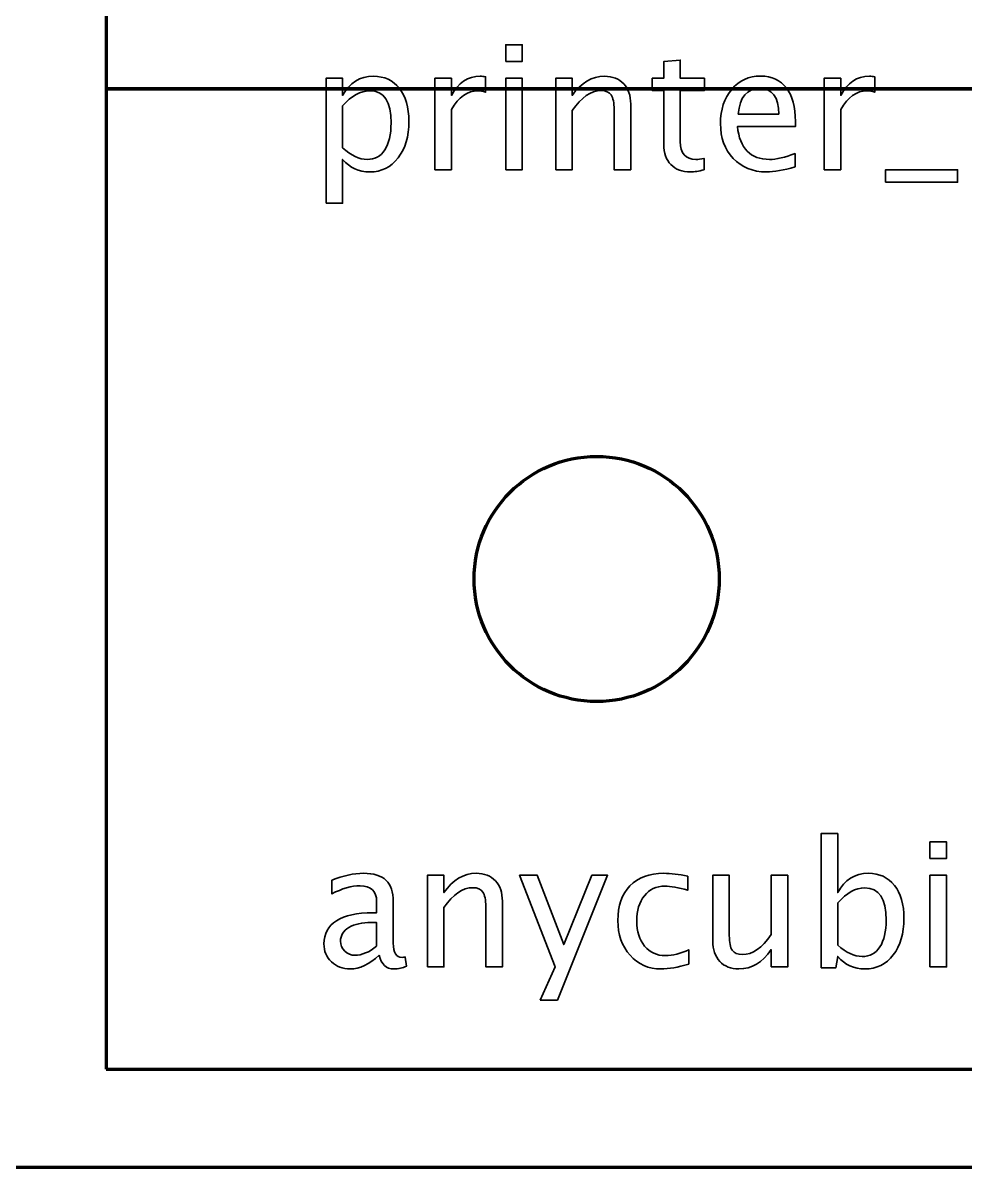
# Model space of a CAD drawing. Header units: centimetres. Extents: x -42 to 42, y -79 to 44.
# Drawn here: x -18.544 to -16.623, y -17.2 to -14.865 of the extents above; entities that cross this region are included whole.
import ezdxf

# ---------------------------------------------------------------- set-up
doc = ezdxf.new("R2010")
doc.units = ezdxf.units.CM
doc.header["$MEASUREMENT"] = 0
doc.layers.add('Layer 1', color=7, linetype='Continuous')

msp = doc.modelspace()

# ---------------------------------------------------------------- linework, layer by layer
at = {"layer": 'Layer 1', "color": 30, "lineweight": 106}
for points in [[(-18.37402, -17.00001), (-14.37402, -17.00001), (-14.37402, -13.00001), (-18.37402, -13.00001), (-18.37402, -17.00001)], [(-18.37402, -15.00001), (-16.37402, -15.00001), (-16.37402, -13.00001), (-18.37402, -13.00001), (-18.37402, -15.00001)], [(-18.37401, -17.00001), (16.62599, -17.00001), (16.62599, -13.00001), (-18.37401, -13.00001), (-18.37401, -17.00001)], [(-18.37402, -17.00001), (-16.37402, -17.00001), (-16.37402, -15.00001), (-18.37402, -15.00001), (-18.37402, -17.00001)]]:
    msp.add_lwpolyline(points, close=True, dxfattribs=at)
at = {"layer": 'Layer 1', "color": 5, "lineweight": 106}
for points in [[(-18.37401, -17), (-14.37401, -17), (-14.37401, -13), (-18.37401, -13), (-18.37401, -17)], [(-18.37401, -15), (-16.37401, -15), (-16.37401, -13), (-18.37401, -13), (-18.37401, -15)], [(-18.374, -17), (16.626, -17), (16.626, -13), (-18.374, -13), (-18.374, -17)], [(-18.37401, -17), (-16.37401, -17), (-16.37401, -15), (-18.37401, -15), (-18.37401, -17)]]:
    msp.add_lwpolyline(points, close=True, dxfattribs=at)
at = {"layer": 'Layer 1', "lineweight": 106}
msp.add_ellipse((-17.37401, -16), major_axis=(0, 0.25), ratio=1, dxfattribs=at)
at = {"layer": 'Layer 1', "color": 30, "lineweight": 106}
msp.add_ellipse((-17.37401, -16), major_axis=(0, 0.25), ratio=1, dxfattribs=at)
at = {"layer": 'Layer 1', "color": 5, "lineweight": 106}
msp.add_ellipse((-17.374, -15.99999), major_axis=(0, 0.25), ratio=1, dxfattribs=at)
at = {"layer": 'Layer 1', "lineweight": 106}
msp.add_open_spline([(-24.83, -16.7), (-24.83, -16.7), (-24.83, -13.3), (-24.83, -13.3), (-24.83, -13.3), (-24.83, -13.02386), (-24.60614, -12.8), (-24.33, -12.8), (-24.33, -12.8), (-24.33, -12.8), (-14.93, -12.8), (-14.93, -12.8), (-14.93, -12.8), (-14.65386, -12.8), (-14.43, -13.02386), (-14.43, -13.3), (-14.43, -13.3), (-14.43, -13.3), (-14.43, -16.7), (-14.43, -16.7), (-14.43, -16.7), (-14.43, -16.97614), (-14.65386, -17.2), (-14.93, -17.2), (-14.93, -17.2), (-14.93, -17.2), (-24.33, -17.2), (-24.33, -17.2), (-24.33, -17.2), (-24.60614, -17.2), (-24.83, -16.97614), (-24.83, -16.7)], degree=3, knots=[0, 0, 0, 0, 0.1111111, 0.1111111, 0.1111111, 0.1111111, 0.2222222, 0.2222222, 0.2222222, 0.2222222, 0.3333333, 0.3333333, 0.3333333, 0.3333333, 0.4444444, 0.4444444, 0.4444444, 0.4444444, 0.5555556, 0.5555556, 0.5555556, 0.5555556, 0.6666667, 0.6666667, 0.6666667, 0.6666667, 0.7777778, 0.7777778, 0.7777778, 0.7777778, 1, 1, 1, 1], dxfattribs=at)
at = {"layer": 'Layer 1', "color": 5, "lineweight": 35}
for points, knots in [([(-17.55955, -14.94391), (-17.55955, -14.94391), (-17.55955, -14.91004), (-17.55955, -14.91004), (-17.55955, -14.91004), (-17.55955, -14.91004), (-17.52569, -14.91004), (-17.52569, -14.91004), (-17.52569, -14.91004), (-17.52569, -14.91004), (-17.52569, -14.94391), (-17.52569, -14.94391), (-17.52569, -14.94391), (-17.52569, -14.94391), (-17.55955, -14.94391), (-17.55955, -14.94391)], [0, 0, 0, 0, 0.2, 0.2, 0.2, 0.2, 0.4, 0.4, 0.4, 0.4, 0.6, 0.6, 0.6, 0.6, 1, 1, 1, 1]), ([(-17.15503, -15.16504), (-17.1655, -15.16792), (-17.17461, -15.16933), (-17.18232, -15.16933), (-17.18232, -15.16933), (-17.1996, -15.16933), (-17.21307, -15.16439), (-17.22271, -15.15452), (-17.22271, -15.15452), (-17.23241, -15.14464), (-17.23723, -15.13094), (-17.23723, -15.11336), (-17.23723, -15.11336), (-17.23723, -15.11336), (-17.23723, -15.00353), (-17.23723, -15.00353), (-17.23723, -15.00353), (-17.23723, -15.00353), (-17.26063, -15.00353), (-17.26063, -15.00353), (-17.26063, -15.00353), (-17.26063, -15.00353), (-17.26063, -14.97813), (-17.26063, -14.97813), (-17.26063, -14.97813), (-17.26063, -14.97813), (-17.23723, -14.97813), (-17.23723, -14.97813), (-17.23723, -14.97813), (-17.23723, -14.97813), (-17.23723, -14.94432), (-17.23723, -14.94432), (-17.23723, -14.94432), (-17.23723, -14.94432), (-17.20337, -14.94108), (-17.20337, -14.94108), (-17.20337, -14.94108), (-17.20337, -14.94108), (-17.20337, -14.97813), (-17.20337, -14.97813), (-17.20337, -14.97813), (-17.20337, -14.97813), (-17.15433, -14.97813), (-17.15433, -14.97813), (-17.15433, -14.97813), (-17.15433, -14.97813), (-17.15433, -15.00353), (-17.15433, -15.00353), (-17.15433, -15.00353), (-17.15433, -15.00353), (-17.20337, -15.00353), (-17.20337, -15.00353), (-17.20337, -15.00353), (-17.20337, -15.00353), (-17.20337, -15.10724), (-17.20337, -15.10724), (-17.20337, -15.10724), (-17.20337, -15.1317), (-17.19272, -15.14393), (-17.1715, -15.14393), (-17.1715, -15.14393), (-17.16697, -15.14393), (-17.1615, -15.14317), (-17.15503, -15.1417), (-17.15503, -15.1417), (-17.15503, -15.1417), (-17.15503, -15.16504), (-17.15503, -15.16504)], [0, 0, 0, 0, 0.0555556, 0.0555556, 0.0555556, 0.0555556, 0.1111111, 0.1111111, 0.1111111, 0.1111111, 0.1666667, 0.1666667, 0.1666667, 0.1666667, 0.2222222, 0.2222222, 0.2222222, 0.2222222, 0.2777778, 0.2777778, 0.2777778, 0.2777778, 0.3333333, 0.3333333, 0.3333333, 0.3333333, 0.3888889, 0.3888889, 0.3888889, 0.3888889, 0.4444444, 0.4444444, 0.4444444, 0.4444444, 0.5, 0.5, 0.5, 0.5, 0.5555556, 0.5555556, 0.5555556, 0.5555556, 0.6111111, 0.6111111, 0.6111111, 0.6111111, 0.6666667, 0.6666667, 0.6666667, 0.6666667, 0.7222222, 0.7222222, 0.7222222, 0.7222222, 0.7777778, 0.7777778, 0.7777778, 0.7777778, 0.8333333, 0.8333333, 0.8333333, 0.8333333, 0.8888889, 0.8888889, 0.8888889, 0.8888889, 1, 1, 1, 1]), ([(-17.92592, -15.23319), (-17.92592, -15.23319), (-17.92592, -14.97813), (-17.92592, -14.97813), (-17.92592, -14.97813), (-17.92592, -14.97813), (-17.89206, -14.97813), (-17.89206, -14.97813), (-17.89206, -14.97813), (-17.89206, -14.97813), (-17.89206, -15.01346), (-17.89206, -15.01346), (-17.89206, -15.01346), (-17.87818, -14.9873), (-17.85731, -14.97425), (-17.8295, -14.97425), (-17.8295, -14.97425), (-17.80698, -14.97425), (-17.78928, -14.98242), (-17.77634, -14.99882), (-17.77634, -14.99882), (-17.76341, -15.01523), (-17.75694, -15.03763), (-17.75694, -15.06603), (-17.75694, -15.06603), (-17.75694, -15.09695), (-17.76429, -15.12194), (-17.77893, -15.14088), (-17.77893, -15.14088), (-17.79357, -15.15987), (-17.81286, -15.16933), (-17.83673, -15.16933), (-17.83673, -15.16933), (-17.85889, -15.16933), (-17.87736, -15.16087), (-17.89206, -15.14387), (-17.89206, -15.14387), (-17.89206, -15.14387), (-17.89206, -15.23319), (-17.89206, -15.23319), (-17.89206, -15.23319), (-17.89206, -15.23319), (-17.92592, -15.23319), (-17.92592, -15.23319)], [0, 0, 0, 0, 0.0833333, 0.0833333, 0.0833333, 0.0833333, 0.1666667, 0.1666667, 0.1666667, 0.1666667, 0.25, 0.25, 0.25, 0.25, 0.3333333, 0.3333333, 0.3333333, 0.3333333, 0.4166667, 0.4166667, 0.4166667, 0.4166667, 0.5, 0.5, 0.5, 0.5, 0.5833333, 0.5833333, 0.5833333, 0.5833333, 0.6666667, 0.6666667, 0.6666667, 0.6666667, 0.75, 0.75, 0.75, 0.75, 0.8333333, 0.8333333, 0.8333333, 0.8333333, 1, 1, 1, 1]), ([(-17.7039, -15.1651), (-17.7039, -15.1651), (-17.7039, -14.97813), (-17.7039, -14.97813), (-17.7039, -14.97813), (-17.7039, -14.97813), (-17.67004, -14.97813), (-17.67004, -14.97813), (-17.67004, -14.97813), (-17.67004, -14.97813), (-17.67004, -15.01346), (-17.67004, -15.01346), (-17.67004, -15.01346), (-17.65657, -14.9873), (-17.63705, -14.97425), (-17.61142, -14.97425), (-17.61142, -14.97425), (-17.60795, -14.97425), (-17.6043, -14.97454), (-17.60054, -14.97513), (-17.60054, -14.97513), (-17.60054, -14.97513), (-17.60054, -15.00682), (-17.60054, -15.00682), (-17.60054, -15.00682), (-17.60642, -15.00488), (-17.61159, -15.00388), (-17.61606, -15.00388), (-17.61606, -15.00388), (-17.63758, -15.00388), (-17.65557, -15.01658), (-17.67004, -15.04204), (-17.67004, -15.04204), (-17.67004, -15.04204), (-17.67004, -15.1651), (-17.67004, -15.1651), (-17.67004, -15.1651), (-17.67004, -15.1651), (-17.7039, -15.1651), (-17.7039, -15.1651)], [0, 0, 0, 0, 0.0909091, 0.0909091, 0.0909091, 0.0909091, 0.1818182, 0.1818182, 0.1818182, 0.1818182, 0.2727273, 0.2727273, 0.2727273, 0.2727273, 0.3636364, 0.3636364, 0.3636364, 0.3636364, 0.4545455, 0.4545455, 0.4545455, 0.4545455, 0.5454545, 0.5454545, 0.5454545, 0.5454545, 0.6363636, 0.6363636, 0.6363636, 0.6363636, 0.7272727, 0.7272727, 0.7272727, 0.7272727, 0.8181818, 0.8181818, 0.8181818, 0.8181818, 1, 1, 1, 1]), ([(-17.55955, -15.1651), (-17.55955, -15.1651), (-17.55955, -14.97813), (-17.55955, -14.97813), (-17.55955, -14.97813), (-17.55955, -14.97813), (-17.52569, -14.97813), (-17.52569, -14.97813), (-17.52569, -14.97813), (-17.52569, -14.97813), (-17.52569, -15.1651), (-17.52569, -15.1651), (-17.52569, -15.1651), (-17.52569, -15.1651), (-17.55955, -15.1651), (-17.55955, -15.1651)], [0, 0, 0, 0, 0.2, 0.2, 0.2, 0.2, 0.4, 0.4, 0.4, 0.4, 0.6, 0.6, 0.6, 0.6, 1, 1, 1, 1]), ([(-17.4576, -15.1651), (-17.4576, -15.1651), (-17.4576, -14.97813), (-17.4576, -14.97813), (-17.4576, -14.97813), (-17.4576, -14.97813), (-17.42374, -14.97813), (-17.42374, -14.97813), (-17.42374, -14.97813), (-17.42374, -14.97813), (-17.42374, -15.01346), (-17.42374, -15.01346), (-17.42374, -15.01346), (-17.4058, -14.9873), (-17.38381, -14.97425), (-17.35783, -14.97425), (-17.35783, -14.97425), (-17.34148, -14.97425), (-17.32849, -14.97936), (-17.3189, -14.98965), (-17.3189, -14.98965), (-17.30932, -14.99988), (-17.3045, -15.0137), (-17.3045, -15.03098), (-17.3045, -15.03098), (-17.3045, -15.03098), (-17.3045, -15.1651), (-17.3045, -15.1651), (-17.3045, -15.1651), (-17.3045, -15.1651), (-17.33836, -15.1651), (-17.33836, -15.1651), (-17.33836, -15.1651), (-17.33836, -15.1651), (-17.33836, -15.04204), (-17.33836, -15.04204), (-17.33836, -15.04204), (-17.33836, -15.02816), (-17.34042, -15.01828), (-17.34448, -15.01241), (-17.34448, -15.01241), (-17.34859, -15.00647), (-17.35536, -15.00353), (-17.36482, -15.00353), (-17.36482, -15.00353), (-17.38564, -15.00353), (-17.40527, -15.01711), (-17.42374, -15.04427), (-17.42374, -15.04427), (-17.42374, -15.04427), (-17.42374, -15.1651), (-17.42374, -15.1651), (-17.42374, -15.1651), (-17.42374, -15.1651), (-17.4576, -15.1651), (-17.4576, -15.1651)], [0, 0, 0, 0, 0.0666667, 0.0666667, 0.0666667, 0.0666667, 0.1333333, 0.1333333, 0.1333333, 0.1333333, 0.2, 0.2, 0.2, 0.2, 0.2666667, 0.2666667, 0.2666667, 0.2666667, 0.3333333, 0.3333333, 0.3333333, 0.3333333, 0.4, 0.4, 0.4, 0.4, 0.4666667, 0.4666667, 0.4666667, 0.4666667, 0.5333333, 0.5333333, 0.5333333, 0.5333333, 0.6, 0.6, 0.6, 0.6, 0.6666667, 0.6666667, 0.6666667, 0.6666667, 0.7333333, 0.7333333, 0.7333333, 0.7333333, 0.8, 0.8, 0.8, 0.8, 0.8666667, 0.8666667, 0.8666667, 0.8666667, 1, 1, 1, 1]), ([(-16.96947, -15.1591), (-16.99223, -15.16592), (-17.01169, -15.16933), (-17.02792, -15.16933), (-17.02792, -15.16933), (-17.05561, -15.16933), (-17.07813, -15.16016), (-17.09547, -15.14188), (-17.09547, -15.14188), (-17.11282, -15.12359), (-17.12152, -15.09989), (-17.12152, -15.07073), (-17.12152, -15.07073), (-17.12152, -15.04245), (-17.11388, -15.01923), (-17.09853, -15.00106), (-17.09853, -15.00106), (-17.08318, -14.98295), (-17.06355, -14.97389), (-17.03962, -14.97389), (-17.03962, -14.97389), (-17.01698, -14.97389), (-16.99946, -14.98195), (-16.98711, -14.99806), (-16.98711, -14.99806), (-16.97476, -15.01417), (-16.96859, -15.03698), (-16.96859, -15.06656), (-16.96859, -15.06656), (-16.96859, -15.06656), (-16.96877, -15.0769), (-16.96877, -15.0769), (-16.96877, -15.0769), (-16.96877, -15.0769), (-17.08695, -15.0769), (-17.08695, -15.0769), (-17.08695, -15.0769), (-17.08201, -15.12159), (-17.06019, -15.14393), (-17.02157, -15.14393), (-17.02157, -15.14393), (-17.0074, -15.14393), (-16.99005, -15.13994), (-16.96947, -15.13194), (-16.96947, -15.13194), (-16.96947, -15.13194), (-16.96947, -15.1591), (-16.96947, -15.1591)], [0, 0, 0, 0, 0.0769231, 0.0769231, 0.0769231, 0.0769231, 0.1538462, 0.1538462, 0.1538462, 0.1538462, 0.2307692, 0.2307692, 0.2307692, 0.2307692, 0.3076923, 0.3076923, 0.3076923, 0.3076923, 0.3846154, 0.3846154, 0.3846154, 0.3846154, 0.4615385, 0.4615385, 0.4615385, 0.4615385, 0.5384615, 0.5384615, 0.5384615, 0.5384615, 0.6153846, 0.6153846, 0.6153846, 0.6153846, 0.6923077, 0.6923077, 0.6923077, 0.6923077, 0.7692308, 0.7692308, 0.7692308, 0.7692308, 0.8461538, 0.8461538, 0.8461538, 0.8461538, 1, 1, 1, 1]), ([(-16.91014, -15.1651), (-16.91014, -15.1651), (-16.91014, -14.97813), (-16.91014, -14.97813), (-16.91014, -14.97813), (-16.91014, -14.97813), (-16.87628, -14.97813), (-16.87628, -14.97813), (-16.87628, -14.97813), (-16.87628, -14.97813), (-16.87628, -15.01346), (-16.87628, -15.01346), (-16.87628, -15.01346), (-16.86281, -14.9873), (-16.84329, -14.97425), (-16.81766, -14.97425), (-16.81766, -14.97425), (-16.81419, -14.97425), (-16.81054, -14.97454), (-16.80678, -14.97513), (-16.80678, -14.97513), (-16.80678, -14.97513), (-16.80678, -15.00682), (-16.80678, -15.00682), (-16.80678, -15.00682), (-16.81266, -15.00488), (-16.81783, -15.00388), (-16.8223, -15.00388), (-16.8223, -15.00388), (-16.84382, -15.00388), (-16.86181, -15.01658), (-16.87628, -15.04204), (-16.87628, -15.04204), (-16.87628, -15.04204), (-16.87628, -15.1651), (-16.87628, -15.1651), (-16.87628, -15.1651), (-16.87628, -15.1651), (-16.91014, -15.1651), (-16.91014, -15.1651)], [0, 0, 0, 0, 0.0909091, 0.0909091, 0.0909091, 0.0909091, 0.1818182, 0.1818182, 0.1818182, 0.1818182, 0.2727273, 0.2727273, 0.2727273, 0.2727273, 0.3636364, 0.3636364, 0.3636364, 0.3636364, 0.4545455, 0.4545455, 0.4545455, 0.4545455, 0.5454545, 0.5454545, 0.5454545, 0.5454545, 0.6363636, 0.6363636, 0.6363636, 0.6363636, 0.7272727, 0.7272727, 0.7272727, 0.7272727, 0.8181818, 0.8181818, 0.8181818, 0.8181818, 1, 1, 1, 1]), ([(-17.89206, -15.12053), (-17.87459, -15.13611), (-17.85795, -15.14393), (-17.84214, -15.14393), (-17.84214, -15.14393), (-17.82656, -15.14393), (-17.8145, -15.13741), (-17.80604, -15.12441), (-17.80604, -15.12441), (-17.79751, -15.11142), (-17.79328, -15.09313), (-17.79328, -15.0695), (-17.79328, -15.0695), (-17.79328, -15.02575), (-17.80774, -15.00388), (-17.83667, -15.00388), (-17.83667, -15.00388), (-17.8556, -15.00388), (-17.87406, -15.01411), (-17.89206, -15.03463), (-17.89206, -15.03463), (-17.89206, -15.03463), (-17.89206, -15.12053), (-17.89206, -15.12053)], [0, 0, 0, 0, 0.1428571, 0.1428571, 0.1428571, 0.1428571, 0.2857143, 0.2857143, 0.2857143, 0.2857143, 0.4285714, 0.4285714, 0.4285714, 0.4285714, 0.5714286, 0.5714286, 0.5714286, 0.5714286, 0.7142857, 0.7142857, 0.7142857, 0.7142857, 1, 1, 1, 1]), ([(-17.08518, -15.0515), (-17.08518, -15.0515), (-17.00263, -15.0515), (-17.00263, -15.0515), (-17.00263, -15.0515), (-17.00263, -15.0167), (-17.01563, -14.99929), (-17.04156, -14.99929), (-17.04156, -14.99929), (-17.06766, -14.99929), (-17.08218, -15.0167), (-17.08518, -15.0515)], [0, 0, 0, 0, 0.25, 0.25, 0.25, 0.25, 0.5, 0.5, 0.5, 0.5, 1, 1, 1, 1]), ([(-16.78484, -15.1905), (-16.78484, -15.1905), (-16.78484, -15.1651), (-16.78484, -15.1651), (-16.78484, -15.1651), (-16.78484, -15.1651), (-16.63809, -15.1651), (-16.63809, -15.1651), (-16.63809, -15.1651), (-16.63809, -15.1651), (-16.63809, -15.1905), (-16.63809, -15.1905), (-16.63809, -15.1905), (-16.63809, -15.1905), (-16.78484, -15.1905), (-16.78484, -15.1905)], [0, 0, 0, 0, 0.2, 0.2, 0.2, 0.2, 0.4, 0.4, 0.4, 0.4, 0.6, 0.6, 0.6, 0.6, 1, 1, 1, 1]), ([(-16.91632, -16.79352), (-16.91632, -16.79352), (-16.91632, -16.51941), (-16.91632, -16.51941), (-16.91632, -16.51941), (-16.91632, -16.51941), (-16.88246, -16.51941), (-16.88246, -16.51941), (-16.88246, -16.51941), (-16.88246, -16.51941), (-16.88246, -16.63976), (-16.88246, -16.63976), (-16.88246, -16.63976), (-16.86858, -16.6136), (-16.84771, -16.60055), (-16.8199, -16.60055), (-16.8199, -16.60055), (-16.79738, -16.60055), (-16.77968, -16.60872), (-16.76674, -16.62512), (-16.76674, -16.62512), (-16.75381, -16.64153), (-16.74734, -16.66393), (-16.74734, -16.69233), (-16.74734, -16.69233), (-16.74734, -16.72325), (-16.75469, -16.74824), (-16.76933, -16.76718), (-16.76933, -16.76718), (-16.78397, -16.78617), (-16.80326, -16.79563), (-16.82713, -16.79563), (-16.82713, -16.79563), (-16.84929, -16.79563), (-16.86776, -16.78717), (-16.88246, -16.77017), (-16.88246, -16.77017), (-16.88246, -16.77017), (-16.88657, -16.79352), (-16.88657, -16.79352), (-16.88657, -16.79352), (-16.88657, -16.79352), (-16.91632, -16.79352), (-16.91632, -16.79352)], [0, 0, 0, 0, 0.0833333, 0.0833333, 0.0833333, 0.0833333, 0.1666667, 0.1666667, 0.1666667, 0.1666667, 0.25, 0.25, 0.25, 0.25, 0.3333333, 0.3333333, 0.3333333, 0.3333333, 0.4166667, 0.4166667, 0.4166667, 0.4166667, 0.5, 0.5, 0.5, 0.5, 0.5833333, 0.5833333, 0.5833333, 0.5833333, 0.6666667, 0.6666667, 0.6666667, 0.6666667, 0.75, 0.75, 0.75, 0.75, 0.8333333, 0.8333333, 0.8333333, 0.8333333, 1, 1, 1, 1]), ([(-16.6943, -16.57021), (-16.6943, -16.57021), (-16.6943, -16.53634), (-16.6943, -16.53634), (-16.6943, -16.53634), (-16.6943, -16.53634), (-16.66044, -16.53634), (-16.66044, -16.53634), (-16.66044, -16.53634), (-16.66044, -16.53634), (-16.66044, -16.57021), (-16.66044, -16.57021), (-16.66044, -16.57021), (-16.66044, -16.57021), (-16.6943, -16.57021), (-16.6943, -16.57021)], [0, 0, 0, 0, 0.2, 0.2, 0.2, 0.2, 0.4, 0.4, 0.4, 0.4, 0.6, 0.6, 0.6, 0.6, 1, 1, 1, 1]), ([(-17.81768, -16.76759), (-17.83802, -16.78628), (-17.8576, -16.79563), (-17.87641, -16.79563), (-17.87641, -16.79563), (-17.89188, -16.79563), (-17.90475, -16.79081), (-17.91493, -16.78111), (-17.91493, -16.78111), (-17.92516, -16.77141), (-17.93027, -16.75918), (-17.93027, -16.74442), (-17.93027, -16.74442), (-17.93027, -16.72402), (-17.92169, -16.70832), (-17.90452, -16.69738), (-17.90452, -16.69738), (-17.88735, -16.68645), (-17.86271, -16.68098), (-17.83061, -16.68098), (-17.83061, -16.68098), (-17.83061, -16.68098), (-17.82267, -16.68098), (-17.82267, -16.68098), (-17.82267, -16.68098), (-17.82267, -16.68098), (-17.82267, -16.65846), (-17.82267, -16.65846), (-17.82267, -16.65846), (-17.82267, -16.63676), (-17.83396, -16.62595), (-17.8566, -16.62595), (-17.8566, -16.62595), (-17.87412, -16.62595), (-17.89329, -16.63147), (-17.91404, -16.64253), (-17.91404, -16.64253), (-17.91404, -16.64253), (-17.91404, -16.61466), (-17.91404, -16.61466), (-17.91404, -16.61466), (-17.89123, -16.60525), (-17.86971, -16.60055), (-17.84954, -16.60055), (-17.84954, -16.60055), (-17.82879, -16.60055), (-17.81344, -16.60525), (-17.80362, -16.61472), (-17.80362, -16.61472), (-17.79375, -16.62418), (-17.78881, -16.63876), (-17.78881, -16.65846), (-17.78881, -16.65846), (-17.78881, -16.65846), (-17.78881, -16.74295), (-17.78881, -16.74295), (-17.78881, -16.74295), (-17.78881, -16.7623), (-17.78287, -16.772), (-17.77093, -16.772), (-17.77093, -16.772), (-17.76946, -16.772), (-17.76729, -16.77176), (-17.76441, -16.77129), (-17.76441, -16.77129), (-17.76441, -16.77129), (-17.76199, -16.79011), (-17.76199, -16.79011), (-17.76199, -16.79011), (-17.7697, -16.79381), (-17.77816, -16.79563), (-17.78745, -16.79563), (-17.78745, -16.79563), (-17.80327, -16.79563), (-17.81332, -16.78628), (-17.81768, -16.76759)], [0, 0, 0, 0, 0.05, 0.05, 0.05, 0.05, 0.1, 0.1, 0.1, 0.1, 0.15, 0.15, 0.15, 0.15, 0.2, 0.2, 0.2, 0.2, 0.25, 0.25, 0.25, 0.25, 0.3, 0.3, 0.3, 0.3, 0.35, 0.35, 0.35, 0.35, 0.4, 0.4, 0.4, 0.4, 0.45, 0.45, 0.45, 0.45, 0.5, 0.5, 0.5, 0.5, 0.55, 0.55, 0.55, 0.55, 0.6, 0.6, 0.6, 0.6, 0.65, 0.65, 0.65, 0.65, 0.7, 0.7, 0.7, 0.7, 0.75, 0.75, 0.75, 0.75, 0.8, 0.8, 0.8, 0.8, 0.85, 0.85, 0.85, 0.85, 0.9, 0.9, 0.9, 0.9, 1, 1, 1, 1]), ([(-17.71925, -16.7914), (-17.71925, -16.7914), (-17.71925, -16.60443), (-17.71925, -16.60443), (-17.71925, -16.60443), (-17.71925, -16.60443), (-17.68539, -16.60443), (-17.68539, -16.60443), (-17.68539, -16.60443), (-17.68539, -16.60443), (-17.68539, -16.63976), (-17.68539, -16.63976), (-17.68539, -16.63976), (-17.66745, -16.6136), (-17.64546, -16.60055), (-17.61948, -16.60055), (-17.61948, -16.60055), (-17.60313, -16.60055), (-17.59014, -16.60566), (-17.58055, -16.61595), (-17.58055, -16.61595), (-17.57097, -16.62618), (-17.56615, -16.64), (-17.56615, -16.65728), (-17.56615, -16.65728), (-17.56615, -16.65728), (-17.56615, -16.7914), (-17.56615, -16.7914), (-17.56615, -16.7914), (-17.56615, -16.7914), (-17.60001, -16.7914), (-17.60001, -16.7914), (-17.60001, -16.7914), (-17.60001, -16.7914), (-17.60001, -16.66834), (-17.60001, -16.66834), (-17.60001, -16.66834), (-17.60001, -16.65446), (-17.60207, -16.64458), (-17.60613, -16.63871), (-17.60613, -16.63871), (-17.61024, -16.63277), (-17.61701, -16.62983), (-17.62647, -16.62983), (-17.62647, -16.62983), (-17.64729, -16.62983), (-17.66692, -16.64341), (-17.68539, -16.67057), (-17.68539, -16.67057), (-17.68539, -16.67057), (-17.68539, -16.7914), (-17.68539, -16.7914), (-17.68539, -16.7914), (-17.68539, -16.7914), (-17.71925, -16.7914), (-17.71925, -16.7914)], [0, 0, 0, 0, 0.0666667, 0.0666667, 0.0666667, 0.0666667, 0.1333333, 0.1333333, 0.1333333, 0.1333333, 0.2, 0.2, 0.2, 0.2, 0.2666667, 0.2666667, 0.2666667, 0.2666667, 0.3333333, 0.3333333, 0.3333333, 0.3333333, 0.4, 0.4, 0.4, 0.4, 0.4666667, 0.4666667, 0.4666667, 0.4666667, 0.5333333, 0.5333333, 0.5333333, 0.5333333, 0.6, 0.6, 0.6, 0.6, 0.6666667, 0.6666667, 0.6666667, 0.6666667, 0.7333333, 0.7333333, 0.7333333, 0.7333333, 0.8, 0.8, 0.8, 0.8, 0.8666667, 0.8666667, 0.8666667, 0.8666667, 1, 1, 1, 1]), ([(-17.48924, -16.85949), (-17.48924, -16.85949), (-17.4589, -16.79164), (-17.4589, -16.79164), (-17.4589, -16.79164), (-17.4589, -16.79164), (-17.53134, -16.60443), (-17.53134, -16.60443), (-17.53134, -16.60443), (-17.53134, -16.60443), (-17.495, -16.60443), (-17.495, -16.60443), (-17.495, -16.60443), (-17.495, -16.60443), (-17.44114, -16.74601), (-17.44114, -16.74601), (-17.44114, -16.74601), (-17.44114, -16.74601), (-17.3837, -16.60443), (-17.3837, -16.60443), (-17.3837, -16.60443), (-17.3837, -16.60443), (-17.35177, -16.60443), (-17.35177, -16.60443), (-17.35177, -16.60443), (-17.35177, -16.60443), (-17.45396, -16.85949), (-17.45396, -16.85949), (-17.45396, -16.85949), (-17.45396, -16.85949), (-17.48924, -16.85949), (-17.48924, -16.85949)], [0, 0, 0, 0, 0.1111111, 0.1111111, 0.1111111, 0.1111111, 0.2222222, 0.2222222, 0.2222222, 0.2222222, 0.3333333, 0.3333333, 0.3333333, 0.3333333, 0.4444444, 0.4444444, 0.4444444, 0.4444444, 0.5555556, 0.5555556, 0.5555556, 0.5555556, 0.6666667, 0.6666667, 0.6666667, 0.6666667, 0.7777778, 0.7777778, 0.7777778, 0.7777778, 1, 1, 1, 1]), ([(-17.18614, -16.78576), (-17.20807, -16.79234), (-17.227, -16.79563), (-17.24294, -16.79563), (-17.24294, -16.79563), (-17.26822, -16.79563), (-17.28915, -16.78628), (-17.30579, -16.76765), (-17.30579, -16.76765), (-17.32243, -16.74895), (-17.33078, -16.72537), (-17.33078, -16.69697), (-17.33078, -16.69697), (-17.33078, -16.66663), (-17.32255, -16.64294), (-17.30609, -16.626), (-17.30609, -16.626), (-17.28962, -16.60901), (-17.26663, -16.60055), (-17.23712, -16.60055), (-17.23712, -16.60055), (-17.22259, -16.60055), (-17.20625, -16.60255), (-17.18826, -16.60654), (-17.18826, -16.60654), (-17.18826, -16.60654), (-17.18826, -16.63512), (-17.18826, -16.63512), (-17.18826, -16.63512), (-17.20737, -16.62947), (-17.22295, -16.62665), (-17.23494, -16.62665), (-17.23494, -16.62665), (-17.25235, -16.62665), (-17.26628, -16.63318), (-17.27669, -16.64617), (-17.27669, -16.64617), (-17.28709, -16.65917), (-17.29233, -16.67651), (-17.29233, -16.69815), (-17.29233, -16.69815), (-17.29233, -16.71914), (-17.28692, -16.73607), (-17.27616, -16.74907), (-17.27616, -16.74907), (-17.2654, -16.762), (-17.25135, -16.76847), (-17.23388, -16.76847), (-17.23388, -16.76847), (-17.21842, -16.76847), (-17.20254, -16.76447), (-17.18614, -16.75647), (-17.18614, -16.75647), (-17.18614, -16.75647), (-17.18614, -16.78576), (-17.18614, -16.78576)], [0, 0, 0, 0, 0.0666667, 0.0666667, 0.0666667, 0.0666667, 0.1333333, 0.1333333, 0.1333333, 0.1333333, 0.2, 0.2, 0.2, 0.2, 0.2666667, 0.2666667, 0.2666667, 0.2666667, 0.3333333, 0.3333333, 0.3333333, 0.3333333, 0.4, 0.4, 0.4, 0.4, 0.4666667, 0.4666667, 0.4666667, 0.4666667, 0.5333333, 0.5333333, 0.5333333, 0.5333333, 0.6, 0.6, 0.6, 0.6, 0.6666667, 0.6666667, 0.6666667, 0.6666667, 0.7333333, 0.7333333, 0.7333333, 0.7333333, 0.8, 0.8, 0.8, 0.8, 0.8666667, 0.8666667, 0.8666667, 0.8666667, 1, 1, 1, 1]), ([(-17.01816, -16.7914), (-17.01816, -16.7914), (-17.01816, -16.75624), (-17.01816, -16.75624), (-17.01816, -16.75624), (-17.03621, -16.78252), (-17.05814, -16.79563), (-17.08389, -16.79563), (-17.08389, -16.79563), (-17.10024, -16.79563), (-17.11323, -16.79052), (-17.12288, -16.78023), (-17.12288, -16.78023), (-17.13258, -16.76994), (-17.1374, -16.75612), (-17.1374, -16.73866), (-17.1374, -16.73866), (-17.1374, -16.73866), (-17.1374, -16.60443), (-17.1374, -16.60443), (-17.1374, -16.60443), (-17.1374, -16.60443), (-17.10353, -16.60443), (-17.10353, -16.60443), (-17.10353, -16.60443), (-17.10353, -16.60443), (-17.10353, -16.72761), (-17.10353, -16.72761), (-17.10353, -16.72761), (-17.10353, -16.74166), (-17.10148, -16.75159), (-17.09742, -16.75747), (-17.09742, -16.75747), (-17.0933, -16.76341), (-17.08648, -16.76635), (-17.0769, -16.76635), (-17.0769, -16.76635), (-17.0562, -16.76635), (-17.03656, -16.75277), (-17.01816, -16.72555), (-17.01816, -16.72555), (-17.01816, -16.72555), (-17.01816, -16.60443), (-17.01816, -16.60443), (-17.01816, -16.60443), (-17.01816, -16.60443), (-16.98429, -16.60443), (-16.98429, -16.60443), (-16.98429, -16.60443), (-16.98429, -16.60443), (-16.98429, -16.7914), (-16.98429, -16.7914), (-16.98429, -16.7914), (-16.98429, -16.7914), (-17.01816, -16.7914), (-17.01816, -16.7914)], [0, 0, 0, 0, 0.0666667, 0.0666667, 0.0666667, 0.0666667, 0.1333333, 0.1333333, 0.1333333, 0.1333333, 0.2, 0.2, 0.2, 0.2, 0.2666667, 0.2666667, 0.2666667, 0.2666667, 0.3333333, 0.3333333, 0.3333333, 0.3333333, 0.4, 0.4, 0.4, 0.4, 0.4666667, 0.4666667, 0.4666667, 0.4666667, 0.5333333, 0.5333333, 0.5333333, 0.5333333, 0.6, 0.6, 0.6, 0.6, 0.6666667, 0.6666667, 0.6666667, 0.6666667, 0.7333333, 0.7333333, 0.7333333, 0.7333333, 0.8, 0.8, 0.8, 0.8, 0.8666667, 0.8666667, 0.8666667, 0.8666667, 1, 1, 1, 1]), ([(-16.6943, -16.7914), (-16.6943, -16.7914), (-16.6943, -16.60443), (-16.6943, -16.60443), (-16.6943, -16.60443), (-16.6943, -16.60443), (-16.66044, -16.60443), (-16.66044, -16.60443), (-16.66044, -16.60443), (-16.66044, -16.60443), (-16.66044, -16.7914), (-16.66044, -16.7914), (-16.66044, -16.7914), (-16.66044, -16.7914), (-16.6943, -16.7914), (-16.6943, -16.7914)], [0, 0, 0, 0, 0.2, 0.2, 0.2, 0.2, 0.4, 0.4, 0.4, 0.4, 0.6, 0.6, 0.6, 0.6, 1, 1, 1, 1]), ([(-16.88246, -16.74683), (-16.86499, -16.76241), (-16.84835, -16.77023), (-16.83254, -16.77023), (-16.83254, -16.77023), (-16.81696, -16.77023), (-16.8049, -16.76371), (-16.79644, -16.75071), (-16.79644, -16.75071), (-16.78791, -16.73772), (-16.78368, -16.71943), (-16.78368, -16.6958), (-16.78368, -16.6958), (-16.78368, -16.65205), (-16.79814, -16.63018), (-16.82707, -16.63018), (-16.82707, -16.63018), (-16.846, -16.63018), (-16.86446, -16.64041), (-16.88246, -16.66093), (-16.88246, -16.66093), (-16.88246, -16.66093), (-16.88246, -16.74683), (-16.88246, -16.74683)], [0, 0, 0, 0, 0.1428571, 0.1428571, 0.1428571, 0.1428571, 0.2857143, 0.2857143, 0.2857143, 0.2857143, 0.4285714, 0.4285714, 0.4285714, 0.4285714, 0.5714286, 0.5714286, 0.5714286, 0.5714286, 0.7142857, 0.7142857, 0.7142857, 0.7142857, 1, 1, 1, 1]), ([(-17.82267, -16.74913), (-17.82267, -16.74913), (-17.82267, -16.70109), (-17.82267, -16.70109), (-17.82267, -16.70109), (-17.82267, -16.70109), (-17.83355, -16.70074), (-17.83355, -16.70074), (-17.83355, -16.70074), (-17.85237, -16.70074), (-17.86753, -16.7042), (-17.87912, -16.71114), (-17.87912, -16.71114), (-17.89064, -16.71814), (-17.8964, -16.72737), (-17.8964, -16.73889), (-17.8964, -16.73889), (-17.8964, -16.74695), (-17.89352, -16.75377), (-17.88782, -16.75936), (-17.88782, -16.75936), (-17.88206, -16.76494), (-17.87506, -16.76776), (-17.86677, -16.76776), (-17.86677, -16.76776), (-17.85266, -16.76776), (-17.83796, -16.76153), (-17.82267, -16.74913)], [0, 0, 0, 0, 0.125, 0.125, 0.125, 0.125, 0.25, 0.25, 0.25, 0.25, 0.375, 0.375, 0.375, 0.375, 0.5, 0.5, 0.5, 0.5, 0.625, 0.625, 0.625, 0.625, 0.75, 0.75, 0.75, 0.75, 1, 1, 1, 1])]:
    msp.add_open_spline(points, degree=3, knots=knots, dxfattribs=at)

doc.saveas('drawing.dxf')
